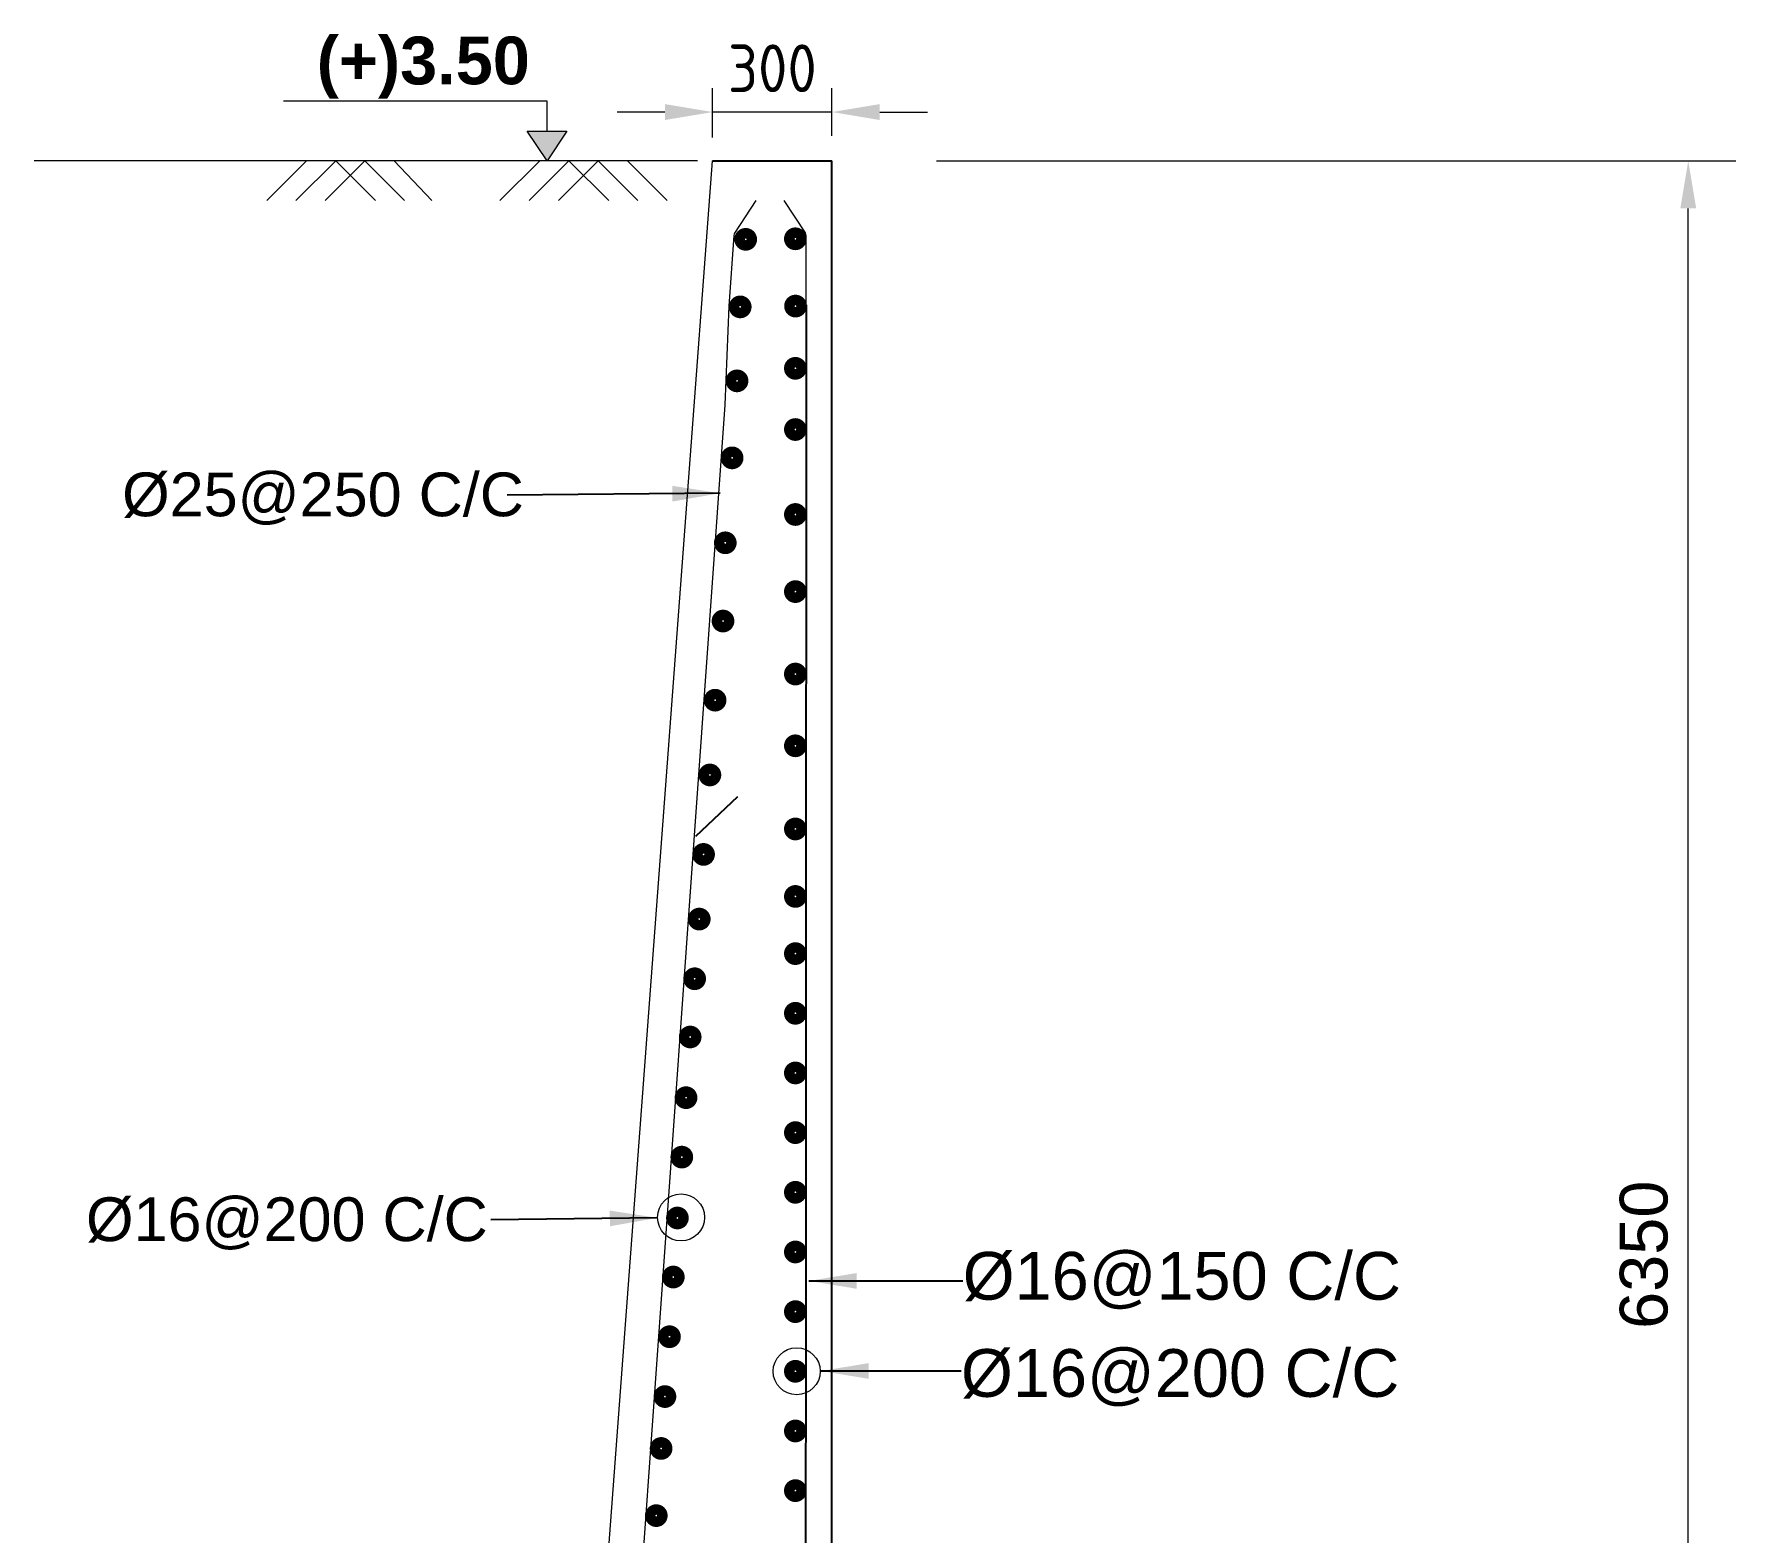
# Model space of a CAD drawing. Extents: x -426260 to 2055400, y -4304674 to -305611.
# Drawn here: x 759265 to 763543, y -1922357 to -1918589 of the extents above; entities that cross this region are included whole.
import ezdxf

# ---------------------------------------------------------------- set-up
doc = ezdxf.new("R2010")
doc.units = 0
doc.header["$LTSCALE"] = 300
doc.header["$MEASUREMENT"] = 0
for name, color, linetype, lineweight in [('Dim', 7, 'CONTINUOUS', 9), ('HATCH', 252, 'CONTINUOUS', 5), ('ROD', 1, 'CONTINUOUS', 30)]:
    doc.layers.add(name, color=color, linetype=linetype, lineweight=lineweight)
for name, color, linetype in [('LINE', 7, 'CONTINUOUS'), ('REINF.', 1, 'CONTINUOUS'), ('TXT', 7, 'CONTINUOUS')]:
    doc.layers.add(name, color=color, linetype=linetype)
doc.styles.add('Arial', font='arial.ttf')
doc.styles.add('DIM', font='isocp3.shx')
doc.dimstyles.new('dim_60', dxfattribs={"dimtxt": 120, "dimasz": 120, "dimexe": 60, "dimexo": 60, "dimgap": 50, "dimtad": 1, "dimdec": 0, "dimzin": 0, "dimdsep": 46, "dimtxsty": 'DIM', "dimcen": 0.09, "dimclrd": 5, "dimclre": 5, "dimclrt": 7, "dimadec": 0, "dimazin": 0, "dimtfac": 1, "dimtdec": 0, "dimtmove": 0, "dimatfit": 3, "dimfxl": 1, "dimtolj": 1, "dimtzin": 0, "dimarcsym": 0})

msp = doc.modelspace()

# ---------------------------------------------------------------- hatches: boundary and pattern name
at = {"layer": 'Dim', "ltscale": 500}
h = msp.add_hatch(color=15, dxfattribs=at)
h.dxf.hatch_style = 1
h.paths.add_polyline_path([(760554.5, -1918833.2), (760604.2, -1918833.2), (760554.5, -1918907.1)])
h.paths.add_polyline_path([(760504.8, -1918833.2), (760554.5, -1918833.2), (760554.5, -1918907.1)])

# ---------------------------------------------------------------- linework, layer by layer
at = {"layer": 'Dim', "color": 5, "ltscale": 50}
for p, q in [((760970.7, -1918848.9), (760970.7, -1918724.7)), ((761270.7, -1918844.3), (761270.7, -1918724.7)), ((760850.7, -1918784.7), (760730.7, -1918784.7)), ((761270.7, -1918784.7), (760970.7, -1918784.7)), ((761390.7, -1918784.7), (761510.7, -1918784.7))]:
    msp.add_line(p, q, dxfattribs=at)
at = {"layer": 'Dim', "ltscale": 50}
msp.add_line((760927, -1918907.1), (759264.7, -1918907.1), dxfattribs=at)
at = {"layer": 'Dim', "color": 5, "ltscale": 500}
for p, q in [((761533.6, -1918907.1), (763543.2, -1918907.1)), ((763423.2, -1924287.5), (763423.2, -1919027.1))]:
    msp.add_line(p, q, dxfattribs=at)
at = {"layer": 'Dim', "ltscale": 500}
msp.add_lwpolyline([(760554.5, -1918833.2), (760554.5, -1918757.3), (759891.9, -1918757.3)], dxfattribs=at)
msp.add_lwpolyline([(760554.5, -1918907.1), (760504.8, -1918833.2), (760604.2, -1918833.2)], close=True, dxfattribs=at)
at = {"layer": 'Dim'}
for centre in [(760891.2, -1921563.4), (761181.9, -1921950.3)]:
    msp.add_circle(centre, 59.1, dxfattribs=at)
at = {"layer": 'Dim', "color": 5, "ltscale": 50}
for points in [[(760850.7, -1918764.7), (760850.7, -1918804.7), (760970.7, -1918784.7)], [(761390.7, -1918764.7), (761390.7, -1918804.7), (761270.7, -1918784.7)]]:
    msp.add_solid(points, dxfattribs=at)
at = {"layer": 'Dim', "color": 5, "ltscale": 500}
msp.add_solid([(763403.2, -1919027.1), (763443.2, -1919027.1), (763423.2, -1918907.1)], dxfattribs=at)
at = {"layer": 'HATCH', "color": 8, "lineweight": 15}
msp.add_line((760932.3, -1918907.1), (759820.5, -1918907.1), dxfattribs=at)
at = {"layer": 'HATCH', "lineweight": 15}
for points in [[(759949.4, -1918907.1), (759849.6, -1919007)], [(760023, -1918907.1), (759923.1, -1919007)], [(760096.5, -1918907.1), (759996.6, -1919007)], [(760023, -1918907.1), (760122.8, -1919007)], [(760096.5, -1918907.1), (760196.4, -1919007)], [(760170, -1918907.1), (760264.7, -1919007)], [(760535.9, -1918907.1), (760436, -1919007)], [(760609.4, -1918907.1), (760509.5, -1919007)], [(760682.9, -1918907.1), (760583.1, -1919007)], [(760609.4, -1918907.1), (760709.3, -1919007)], [(760682.9, -1918907.1), (760782.8, -1919007)], [(760756.5, -1918907.1), (760856.3, -1919007)]]:
    msp.add_lwpolyline(points, dxfattribs=at)
at = {"layer": 'LINE', "lineweight": 15}
msp.add_line((760570.7, -1924242.8), (760970.7, -1918907.1), dxfattribs=at)
at = {"layer": 'LINE'}
for p in [(760970.7, -1918907.1), (761270.7, -1924407.5)]:
    msp.add_line(p, (761270.7, -1918907.1), dxfattribs=at)
at = {"layer": 'REINF.', "lineweight": 15}
for points in [[(761079.5, -1919006.7), (761025.7, -1919089, 0.128674), (761023.8, -1919094.7), (761011.7, -1919273), (761001.5, -1919520.8), (760611.7, -1924992.8, -0.397986), (760586.7, -1925016.4), (760428.2, -1925016.4)], [(761205.6, -1919269.6), (761205.6, -1919095.2, 0.145837), (761203.7, -1919088.6), (761150.1, -1919006.7)]]:
    msp.add_lwpolyline(points, format="xyb", dxfattribs=at)
at = {"layer": 'REINF.'}
msp.add_lwpolyline([(761205.6, -1919269.6), (761203.3, -1924990.8, 0.414214), (761233.3, -1925020.8), (761407.3, -1925020.8), (761436.7, -1924983.1)], format="xyb", dxfattribs=at)
msp.add_lwpolyline([(760928.6, -1920605.3), (761034, -1920505.1)], dxfattribs=at)
at = {"layer": 'ROD', "const_width": 30.7}
for points in [[(761066.4, -1919100.9, -1), (761041.1, -1919108.5, -1)], [(761191.2, -1919099.2, -1), (761166.1, -1919107.6, -1)], [(761052.6, -1919270.7, -1), (761027.3, -1919278.3, -1)], [(761191.6, -1919268.3, -1), (761166.5, -1919276.7, -1)], [(761044.6, -1919456.6, -1), (761019.3, -1919464.3, -1)], [(761191.2, -1919424.8, -1), (761166.1, -1919433.1, -1)], [(761191.2, -1919578.6, -1), (761166.1, -1919587, -1)], [(761032.3, -1919650.2, -1), (761007, -1919657.9, -1)], [(761191.2, -1919792.2, -1), (761166.1, -1919800.6, -1)], [(761015.1, -1919863.8, -1), (760989.9, -1919871.4, -1)], [(761191.2, -1919986.1, -1), (761166.1, -1919994.4, -1)], [(761009.4, -1920060.5, -1), (760984.1, -1920068.1, -1)], [(761191.2, -1920193.3, -1), (761166.1, -1920201.7, -1)], [(760989.5, -1920259.4, -1), (760964.3, -1920267, -1)], [(761191.2, -1920373.7, -1), (761166.1, -1920382.1, -1)], [(760976.4, -1920447.4, -1), (760951.1, -1920455, -1)], [(761191.2, -1920582.8, -1), (761166.1, -1920591.1, -1)], [(760960.5, -1920647.1, -1), (760935.2, -1920654.7, -1)], [(761191.2, -1920752.4, -1), (761166.1, -1920760.7, -1)], [(760949.7, -1920809.7, -1), (760924.4, -1920817.3, -1)], [(761191.2, -1920896.1, -1), (761166.1, -1920904.5, -1)], [(760938.1, -1920959.7, -1), (760912.8, -1920967.3, -1)], [(761191.2, -1921046.1, -1), (761166.1, -1921054.5, -1)], [(760926.8, -1921106.1, -1), (760901.6, -1921113.7, -1)], [(761191.2, -1921196.1, -1), (761166.1, -1921204.5, -1)], [(760916.4, -1921258.6, -1), (760891.1, -1921266.3, -1)], [(761191.2, -1921346.1, -1), (761166.1, -1921354.5, -1)], [(760905.8, -1921408.1, -1), (760880.5, -1921415.7, -1)], [(761191.2, -1921496.1, -1), (761166.1, -1921504.5, -1)], [(760894.7, -1921561.1, -1), (760869.5, -1921568.7, -1)], [(761191.2, -1921646.1, -1), (761166.1, -1921654.5, -1)], [(760884.4, -1921709.5, -1), (760859.1, -1921717.1, -1)], [(761191.2, -1921796.1, -1), (761166.1, -1921804.5, -1)], [(760874.8, -1921859.5, -1), (760849.6, -1921867.1, -1)], [(761191.2, -1921946.1, -1), (761166.1, -1921954.5, -1)], [(760863.4, -1922010, -1), (760838.1, -1922017.6, -1)], [(761191.2, -1922096.1, -1), (761166.1, -1922104.5, -1)], [(760853.8, -1922140.5, -1), (760828.5, -1922148.1, -1)], [(761191.2, -1922246.1, -1), (761166.1, -1922254.5, -1)], [(760841.6, -1922309.3, -1), (760816.4, -1922316.9, -1)]]:
    msp.add_lwpolyline(points, format="xyb", close=True, dxfattribs=at)

# ---------------------------------------------------------------- texts
at = {"layer": 'Dim', "color": 7, "ltscale": 50, "insert": (761120.7, -1918674.7), "char_height": 120, "attachment_point": 5, "style": 'DIM'}
msp.add_mtext('\\A1;300', dxfattribs=at)
at = {"layer": 'Dim', "color": 7, "ltscale": 500, "insert": (763311.9, -1921657.3), "char_height": 120, "attachment_point": 5, "rotation": 90, "style": 'Arial'}
msp.add_mtext('\\A1;6350', dxfattribs=at)
at = {"layer": 'TXT', "color": 0, "insert": (760243.3, -1918673.1), "char_height": 120, "width": 676.664, "attachment_point": 5, "style": 'Arial'}
msp.add_mtext('{\\fArial|b1|i0|c0|p34;\\C6;(+)3.50}', dxfattribs=at)
at = {"layer": 'TXT', "color": 0, "style": 'Arial'}
for s, insert, char_height, attachment_point in [('%%C25@250 C/C', (760496.2, -1919756.9), 110, 6), ('%%C16@200 C/C', (760405.4, -1921579.1), 110, 6), ('%%C16@150 C/C', (761599.4, -1921722.3), 120, 4), ('%%C16@200 C/C', (761595, -1921966.6), 120, 4)]:
    msp.add_mtext(s, dxfattribs=dict(at, insert=insert, char_height=char_height, attachment_point=attachment_point))

# ---------------------------------------------------------------- leaders
at = {"layer": 'LINE'}
for points in [[(760989.3, -1919743), (760453.9, -1919747.6)], [(760832.2, -1921564.5), (760412.7, -1921569.9)], [(761212.7, -1921723.1), (761599.4, -1921723.1)], [(761242.9, -1921949.5), (761595, -1921949.5)]]:
    msp.add_leader(points, dimstyle='dim_60', dxfattribs=at)

doc.saveas('drawing.dxf')
